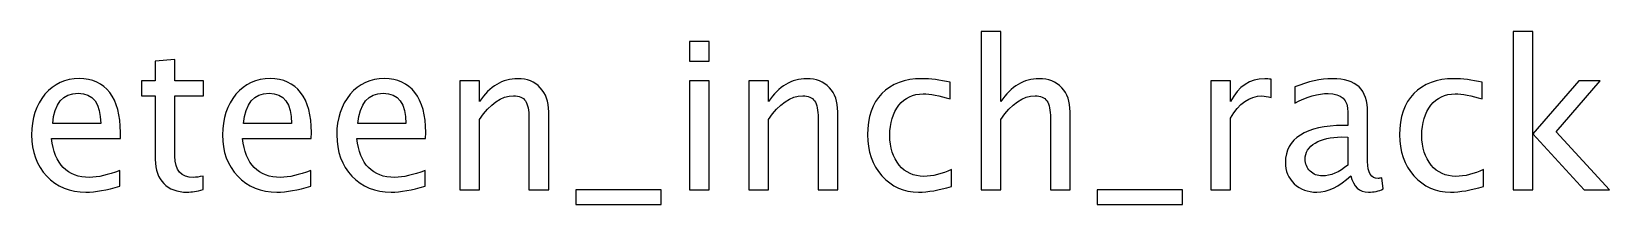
# Model space of a CAD drawing. Header units: centimetres. Extents: x -42 to 42, y -79 to 44.
# Drawn here: x -7.87 to 16.56, y 41.44 to 44.12 of the extents above; entities that cross this region are included whole.
import ezdxf

# ---------------------------------------------------------------- set-up
doc = ezdxf.new("R2010")
doc.units = ezdxf.units.CM
doc.header["$MEASUREMENT"] = 0
doc.layers.add('Layer 1', color=7, linetype='Continuous')

msp = doc.modelspace()

# ---------------------------------------------------------------- linework, layer by layer
at = {"layer": 'Layer 1'}
for points, knots in [([(6.82885, 41.67044), (6.82885, 41.67044), (6.82885, 44.11837), (6.82885, 44.11837), (6.82885, 44.11837), (6.82885, 44.11837), (7.13365, 44.11837), (7.13365, 44.11837), (7.13365, 44.11837), (7.13365, 44.11837), (7.13365, 43.03516), (7.13365, 43.03516), (7.13365, 43.03516), (7.29505, 43.27064), (7.49295, 43.38812), (7.72685, 43.38812), (7.72685, 43.38812), (7.87395, 43.38812), (7.9909, 43.34208), (8.07715, 43.24947), (8.07715, 43.24947), (8.16341, 43.1574), (8.2068, 43.03304), (8.2068, 42.87747), (8.2068, 42.87747), (8.2068, 42.87747), (8.2068, 41.67044), (8.2068, 41.67044), (8.2068, 41.67044), (8.2068, 41.67044), (7.902, 41.67044), (7.902, 41.67044), (7.902, 41.67044), (7.902, 41.67044), (7.902, 42.77799), (7.902, 42.77799), (7.902, 42.77799), (7.902, 42.90287), (7.88348, 42.99177), (7.84697, 43.04469), (7.84697, 43.04469), (7.80993, 43.09813), (7.74907, 43.12459), (7.66388, 43.12459), (7.66388, 43.12459), (7.47655, 43.12459), (7.29981, 43.00235), (7.13365, 42.75788), (7.13365, 42.75788), (7.13365, 42.75788), (7.13365, 41.67044), (7.13365, 41.67044), (7.13365, 41.67044), (7.13365, 41.67044), (6.82885, 41.67044), (6.82885, 41.67044)], [0, 0, 0, 0, 0.06666667, 0.06666667, 0.06666667, 0.06666667, 0.13333333, 0.13333333, 0.13333333, 0.13333333, 0.2, 0.2, 0.2, 0.2, 0.26666667, 0.26666667, 0.26666667, 0.26666667, 0.33333333, 0.33333333, 0.33333333, 0.33333333, 0.4, 0.4, 0.4, 0.4, 0.46666667, 0.46666667, 0.46666667, 0.46666667, 0.53333333, 0.53333333, 0.53333333, 0.53333333, 0.6, 0.6, 0.6, 0.6, 0.66666667, 0.66666667, 0.66666667, 0.66666667, 0.73333333, 0.73333333, 0.73333333, 0.73333333, 0.8, 0.8, 0.8, 0.8, 0.86666667, 0.86666667, 0.86666667, 0.86666667, 1, 1, 1, 1]), ([(15.06533, 41.67044), (15.06533, 41.67044), (15.06533, 44.11837), (15.06533, 44.11837), (15.06533, 44.11837), (15.06533, 44.11837), (15.37013, 44.11837), (15.37013, 44.11837), (15.37013, 44.11837), (15.37013, 44.11837), (15.37013, 42.53669), (15.37013, 42.53669), (15.37013, 42.53669), (15.37013, 42.53669), (16.08451, 43.35319), (16.08451, 43.35319), (16.08451, 43.35319), (16.08451, 43.35319), (16.41365, 43.35319), (16.41365, 43.35319), (16.41365, 43.35319), (16.41365, 43.35319), (15.73102, 42.56791), (15.73102, 42.56791), (15.73102, 42.56791), (15.73102, 42.56791), (16.55652, 41.67044), (16.55652, 41.67044), (16.55652, 41.67044), (16.55652, 41.67044), (16.16388, 41.67044), (16.16388, 41.67044), (16.16388, 41.67044), (16.16388, 41.67044), (15.37013, 42.53351), (15.37013, 42.53351), (15.37013, 42.53351), (15.37013, 42.53351), (15.37013, 41.67044), (15.37013, 41.67044), (15.37013, 41.67044), (15.37013, 41.67044), (15.06533, 41.67044), (15.06533, 41.67044)], [0, 0, 0, 0, 0.08333333, 0.08333333, 0.08333333, 0.08333333, 0.16666667, 0.16666667, 0.16666667, 0.16666667, 0.25, 0.25, 0.25, 0.25, 0.33333333, 0.33333333, 0.33333333, 0.33333333, 0.41666667, 0.41666667, 0.41666667, 0.41666667, 0.5, 0.5, 0.5, 0.5, 0.58333333, 0.58333333, 0.58333333, 0.58333333, 0.66666667, 0.66666667, 0.66666667, 0.66666667, 0.75, 0.75, 0.75, 0.75, 0.83333333, 0.83333333, 0.83333333, 0.83333333, 1, 1, 1, 1]), ([(2.31452, 43.66117), (2.31452, 43.66117), (2.31452, 43.96597), (2.31452, 43.96597), (2.31452, 43.96597), (2.31452, 43.96597), (2.61932, 43.96597), (2.61932, 43.96597), (2.61932, 43.96597), (2.61932, 43.96597), (2.61932, 43.66117), (2.61932, 43.66117), (2.61932, 43.66117), (2.61932, 43.66117), (2.31452, 43.66117), (2.31452, 43.66117)], [0, 0, 0, 0, 0.2, 0.2, 0.2, 0.2, 0.4, 0.4, 0.4, 0.4, 0.6, 0.6, 0.6, 0.6, 1, 1, 1, 1]), ([(-5.21657, 41.67097), (-5.31077, 41.64504), (-5.39279, 41.63234), (-5.46211, 41.63234), (-5.46211, 41.63234), (-5.61768, 41.63234), (-5.73886, 41.67679), (-5.82565, 41.76569), (-5.82565, 41.76569), (-5.91296, 41.85459), (-5.95635, 41.97789), (-5.95635, 42.13611), (-5.95635, 42.13611), (-5.95635, 42.13611), (-5.95635, 43.12459), (-5.95635, 43.12459), (-5.95635, 43.12459), (-5.95635, 43.12459), (-6.16696, 43.12459), (-6.16696, 43.12459), (-6.16696, 43.12459), (-6.16696, 43.12459), (-6.16696, 43.35319), (-6.16696, 43.35319), (-6.16696, 43.35319), (-6.16696, 43.35319), (-5.95635, 43.35319), (-5.95635, 43.35319), (-5.95635, 43.35319), (-5.95635, 43.35319), (-5.95635, 43.65746), (-5.95635, 43.65746), (-5.95635, 43.65746), (-5.95635, 43.65746), (-5.65155, 43.68657), (-5.65155, 43.68657), (-5.65155, 43.68657), (-5.65155, 43.68657), (-5.65155, 43.35319), (-5.65155, 43.35319), (-5.65155, 43.35319), (-5.65155, 43.35319), (-5.21022, 43.35319), (-5.21022, 43.35319), (-5.21022, 43.35319), (-5.21022, 43.35319), (-5.21022, 43.12459), (-5.21022, 43.12459), (-5.21022, 43.12459), (-5.21022, 43.12459), (-5.65155, 43.12459), (-5.65155, 43.12459), (-5.65155, 43.12459), (-5.65155, 43.12459), (-5.65155, 42.19114), (-5.65155, 42.19114), (-5.65155, 42.19114), (-5.65155, 41.97101), (-5.55577, 41.86094), (-5.36474, 41.86094), (-5.36474, 41.86094), (-5.324, 41.86094), (-5.27478, 41.86782), (-5.21657, 41.88105), (-5.21657, 41.88105), (-5.21657, 41.88105), (-5.21657, 41.67097), (-5.21657, 41.67097)], [0, 0, 0, 0, 0.05555556, 0.05555556, 0.05555556, 0.05555556, 0.11111111, 0.11111111, 0.11111111, 0.11111111, 0.16666667, 0.16666667, 0.16666667, 0.16666667, 0.22222222, 0.22222222, 0.22222222, 0.22222222, 0.27777778, 0.27777778, 0.27777778, 0.27777778, 0.33333333, 0.33333333, 0.33333333, 0.33333333, 0.38888889, 0.38888889, 0.38888889, 0.38888889, 0.44444444, 0.44444444, 0.44444444, 0.44444444, 0.5, 0.5, 0.5, 0.5, 0.55555556, 0.55555556, 0.55555556, 0.55555556, 0.61111111, 0.61111111, 0.61111111, 0.61111111, 0.66666667, 0.66666667, 0.66666667, 0.66666667, 0.72222222, 0.72222222, 0.72222222, 0.72222222, 0.77777778, 0.77777778, 0.77777778, 0.77777778, 0.83333333, 0.83333333, 0.83333333, 0.83333333, 0.88888889, 0.88888889, 0.88888889, 0.88888889, 1, 1, 1, 1]), ([(-6.50297, 41.72442), (-6.70776, 41.66303), (-6.88292, 41.63234), (-7.02897, 41.63234), (-7.02897, 41.63234), (-7.2782, 41.63234), (-7.48087, 41.71489), (-7.63698, 41.87946), (-7.63698, 41.87946), (-7.79308, 42.04403), (-7.8714, 42.25729), (-7.8714, 42.51975), (-7.8714, 42.51975), (-7.8714, 42.77428), (-7.80261, 42.9833), (-7.6645, 43.14682), (-7.6645, 43.14682), (-7.52638, 43.3098), (-7.34964, 43.39129), (-7.13427, 43.39129), (-7.13427, 43.39129), (-6.93054, 43.39129), (-6.77285, 43.31879), (-6.66172, 43.1738), (-6.66172, 43.1738), (-6.5506, 43.02881), (-6.49504, 42.82349), (-6.49504, 42.55732), (-6.49504, 42.55732), (-6.49504, 42.55732), (-6.49662, 42.46419), (-6.49662, 42.46419), (-6.49662, 42.46419), (-6.49662, 42.46419), (-7.56025, 42.46419), (-7.56025, 42.46419), (-7.56025, 42.46419), (-7.5158, 42.06202), (-7.31948, 41.86094), (-6.97182, 41.86094), (-6.97182, 41.86094), (-6.84429, 41.86094), (-6.68818, 41.89692), (-6.50297, 41.96889), (-6.50297, 41.96889), (-6.50297, 41.96889), (-6.50297, 41.72442), (-6.50297, 41.72442)], [0, 0, 0, 0, 0.07692308, 0.07692308, 0.07692308, 0.07692308, 0.15384615, 0.15384615, 0.15384615, 0.15384615, 0.23076923, 0.23076923, 0.23076923, 0.23076923, 0.30769231, 0.30769231, 0.30769231, 0.30769231, 0.38461538, 0.38461538, 0.38461538, 0.38461538, 0.46153846, 0.46153846, 0.46153846, 0.46153846, 0.53846154, 0.53846154, 0.53846154, 0.53846154, 0.61538462, 0.61538462, 0.61538462, 0.61538462, 0.69230769, 0.69230769, 0.69230769, 0.69230769, 0.76923077, 0.76923077, 0.76923077, 0.76923077, 0.84615385, 0.84615385, 0.84615385, 0.84615385, 1, 1, 1, 1]), ([(-3.54652, 41.72442), (-3.75131, 41.66303), (-3.92647, 41.63234), (-4.07252, 41.63234), (-4.07252, 41.63234), (-4.32175, 41.63234), (-4.52442, 41.71489), (-4.68053, 41.87946), (-4.68053, 41.87946), (-4.83663, 42.04403), (-4.91495, 42.25729), (-4.91495, 42.51975), (-4.91495, 42.51975), (-4.91495, 42.77428), (-4.84616, 42.9833), (-4.70805, 43.14682), (-4.70805, 43.14682), (-4.56993, 43.3098), (-4.39319, 43.39129), (-4.17782, 43.39129), (-4.17782, 43.39129), (-3.97409, 43.39129), (-3.8164, 43.31879), (-3.70527, 43.1738), (-3.70527, 43.1738), (-3.59415, 43.02881), (-3.53859, 42.82349), (-3.53859, 42.55732), (-3.53859, 42.55732), (-3.53859, 42.55732), (-3.54017, 42.46419), (-3.54017, 42.46419), (-3.54017, 42.46419), (-3.54017, 42.46419), (-4.6038, 42.46419), (-4.6038, 42.46419), (-4.6038, 42.46419), (-4.55935, 42.06202), (-4.36303, 41.86094), (-4.01537, 41.86094), (-4.01537, 41.86094), (-3.88784, 41.86094), (-3.73173, 41.89692), (-3.54652, 41.96889), (-3.54652, 41.96889), (-3.54652, 41.96889), (-3.54652, 41.72442), (-3.54652, 41.72442)], [0, 0, 0, 0, 0.07692308, 0.07692308, 0.07692308, 0.07692308, 0.15384615, 0.15384615, 0.15384615, 0.15384615, 0.23076923, 0.23076923, 0.23076923, 0.23076923, 0.30769231, 0.30769231, 0.30769231, 0.30769231, 0.38461538, 0.38461538, 0.38461538, 0.38461538, 0.46153846, 0.46153846, 0.46153846, 0.46153846, 0.53846154, 0.53846154, 0.53846154, 0.53846154, 0.61538462, 0.61538462, 0.61538462, 0.61538462, 0.69230769, 0.69230769, 0.69230769, 0.69230769, 0.76923077, 0.76923077, 0.76923077, 0.76923077, 0.84615385, 0.84615385, 0.84615385, 0.84615385, 1, 1, 1, 1]), ([(-1.77752, 41.72442), (-1.98231, 41.66303), (-2.15747, 41.63234), (-2.30352, 41.63234), (-2.30352, 41.63234), (-2.55275, 41.63234), (-2.75542, 41.71489), (-2.91153, 41.87946), (-2.91153, 41.87946), (-3.06763, 42.04403), (-3.14595, 42.25729), (-3.14595, 42.51975), (-3.14595, 42.51975), (-3.14595, 42.77428), (-3.07716, 42.9833), (-2.93905, 43.14682), (-2.93905, 43.14682), (-2.80093, 43.3098), (-2.62419, 43.39129), (-2.40882, 43.39129), (-2.40882, 43.39129), (-2.20509, 43.39129), (-2.0474, 43.31879), (-1.93627, 43.1738), (-1.93627, 43.1738), (-1.82515, 43.02881), (-1.76959, 42.82349), (-1.76959, 42.55732), (-1.76959, 42.55732), (-1.76959, 42.55732), (-1.77117, 42.46419), (-1.77117, 42.46419), (-1.77117, 42.46419), (-1.77117, 42.46419), (-2.8348, 42.46419), (-2.8348, 42.46419), (-2.8348, 42.46419), (-2.79035, 42.06202), (-2.59403, 41.86094), (-2.24637, 41.86094), (-2.24637, 41.86094), (-2.11884, 41.86094), (-1.96273, 41.89692), (-1.77752, 41.96889), (-1.77752, 41.96889), (-1.77752, 41.96889), (-1.77752, 41.72442), (-1.77752, 41.72442)], [0, 0, 0, 0, 0.07692308, 0.07692308, 0.07692308, 0.07692308, 0.15384615, 0.15384615, 0.15384615, 0.15384615, 0.23076923, 0.23076923, 0.23076923, 0.23076923, 0.30769231, 0.30769231, 0.30769231, 0.30769231, 0.38461538, 0.38461538, 0.38461538, 0.38461538, 0.46153846, 0.46153846, 0.46153846, 0.46153846, 0.53846154, 0.53846154, 0.53846154, 0.53846154, 0.61538462, 0.61538462, 0.61538462, 0.61538462, 0.69230769, 0.69230769, 0.69230769, 0.69230769, 0.76923077, 0.76923077, 0.76923077, 0.76923077, 0.84615385, 0.84615385, 0.84615385, 0.84615385, 1, 1, 1, 1]), ([(-1.2436, 41.67044), (-1.2436, 41.67044), (-1.2436, 43.35319), (-1.2436, 43.35319), (-1.2436, 43.35319), (-1.2436, 43.35319), (-0.9388, 43.35319), (-0.9388, 43.35319), (-0.9388, 43.35319), (-0.9388, 43.35319), (-0.9388, 43.03516), (-0.9388, 43.03516), (-0.9388, 43.03516), (-0.7774, 43.27064), (-0.5795, 43.38812), (-0.3456, 43.38812), (-0.3456, 43.38812), (-0.1985, 43.38812), (-0.08155, 43.34208), (0.0047, 43.24947), (0.0047, 43.24947), (0.09096, 43.1574), (0.13435, 43.03304), (0.13435, 42.87747), (0.13435, 42.87747), (0.13435, 42.87747), (0.13435, 41.67044), (0.13435, 41.67044), (0.13435, 41.67044), (0.13435, 41.67044), (-0.17045, 41.67044), (-0.17045, 41.67044), (-0.17045, 41.67044), (-0.17045, 41.67044), (-0.17045, 42.77799), (-0.17045, 42.77799), (-0.17045, 42.77799), (-0.17045, 42.90287), (-0.18897, 42.99177), (-0.22548, 43.04469), (-0.22548, 43.04469), (-0.26252, 43.09813), (-0.32338, 43.12459), (-0.40857, 43.12459), (-0.40857, 43.12459), (-0.5959, 43.12459), (-0.77264, 43.00235), (-0.9388, 42.75788), (-0.9388, 42.75788), (-0.9388, 42.75788), (-0.9388, 41.67044), (-0.9388, 41.67044), (-0.9388, 41.67044), (-0.9388, 41.67044), (-1.2436, 41.67044), (-1.2436, 41.67044)], [0, 0, 0, 0, 0.06666667, 0.06666667, 0.06666667, 0.06666667, 0.13333333, 0.13333333, 0.13333333, 0.13333333, 0.2, 0.2, 0.2, 0.2, 0.26666667, 0.26666667, 0.26666667, 0.26666667, 0.33333333, 0.33333333, 0.33333333, 0.33333333, 0.4, 0.4, 0.4, 0.4, 0.46666667, 0.46666667, 0.46666667, 0.46666667, 0.53333333, 0.53333333, 0.53333333, 0.53333333, 0.6, 0.6, 0.6, 0.6, 0.66666667, 0.66666667, 0.66666667, 0.66666667, 0.73333333, 0.73333333, 0.73333333, 0.73333333, 0.8, 0.8, 0.8, 0.8, 0.86666667, 0.86666667, 0.86666667, 0.86666667, 1, 1, 1, 1]), ([(2.31452, 41.67044), (2.31452, 41.67044), (2.31452, 43.35319), (2.31452, 43.35319), (2.31452, 43.35319), (2.31452, 43.35319), (2.61932, 43.35319), (2.61932, 43.35319), (2.61932, 43.35319), (2.61932, 43.35319), (2.61932, 41.67044), (2.61932, 41.67044), (2.61932, 41.67044), (2.61932, 41.67044), (2.31452, 41.67044), (2.31452, 41.67044)], [0, 0, 0, 0, 0.2, 0.2, 0.2, 0.2, 0.4, 0.4, 0.4, 0.4, 0.6, 0.6, 0.6, 0.6, 1, 1, 1, 1]), ([(3.2321, 41.67044), (3.2321, 41.67044), (3.2321, 43.35319), (3.2321, 43.35319), (3.2321, 43.35319), (3.2321, 43.35319), (3.5369, 43.35319), (3.5369, 43.35319), (3.5369, 43.35319), (3.5369, 43.35319), (3.5369, 43.03516), (3.5369, 43.03516), (3.5369, 43.03516), (3.6983, 43.27064), (3.8962, 43.38812), (4.1301, 43.38812), (4.1301, 43.38812), (4.2772, 43.38812), (4.39415, 43.34208), (4.4804, 43.24947), (4.4804, 43.24947), (4.56666, 43.1574), (4.61005, 43.03304), (4.61005, 42.87747), (4.61005, 42.87747), (4.61005, 42.87747), (4.61005, 41.67044), (4.61005, 41.67044), (4.61005, 41.67044), (4.61005, 41.67044), (4.30525, 41.67044), (4.30525, 41.67044), (4.30525, 41.67044), (4.30525, 41.67044), (4.30525, 42.77799), (4.30525, 42.77799), (4.30525, 42.77799), (4.30525, 42.90287), (4.28673, 42.99177), (4.25022, 43.04469), (4.25022, 43.04469), (4.21318, 43.09813), (4.15232, 43.12459), (4.06713, 43.12459), (4.06713, 43.12459), (3.8798, 43.12459), (3.70306, 43.00235), (3.5369, 42.75788), (3.5369, 42.75788), (3.5369, 42.75788), (3.5369, 41.67044), (3.5369, 41.67044), (3.5369, 41.67044), (3.5369, 41.67044), (3.2321, 41.67044), (3.2321, 41.67044)], [0, 0, 0, 0, 0.06666667, 0.06666667, 0.06666667, 0.06666667, 0.13333333, 0.13333333, 0.13333333, 0.13333333, 0.2, 0.2, 0.2, 0.2, 0.26666667, 0.26666667, 0.26666667, 0.26666667, 0.33333333, 0.33333333, 0.33333333, 0.33333333, 0.4, 0.4, 0.4, 0.4, 0.46666667, 0.46666667, 0.46666667, 0.46666667, 0.53333333, 0.53333333, 0.53333333, 0.53333333, 0.6, 0.6, 0.6, 0.6, 0.66666667, 0.66666667, 0.66666667, 0.66666667, 0.73333333, 0.73333333, 0.73333333, 0.73333333, 0.8, 0.8, 0.8, 0.8, 0.86666667, 0.86666667, 0.86666667, 0.86666667, 1, 1, 1, 1]), ([(6.37112, 41.72124), (6.17374, 41.66197), (6.00335, 41.63234), (5.85995, 41.63234), (5.85995, 41.63234), (5.6324, 41.63234), (5.44402, 41.71648), (5.29427, 41.88422), (5.29427, 41.88422), (5.14451, 42.0525), (5.06937, 42.26469), (5.06937, 42.52028), (5.06937, 42.52028), (5.06937, 42.79333), (5.14345, 43.00659), (5.29162, 43.15899), (5.29162, 43.15899), (5.43979, 43.31192), (5.64669, 43.38812), (5.91233, 43.38812), (5.91233, 43.38812), (6.04304, 43.38812), (6.19015, 43.37012), (6.35207, 43.33414), (6.35207, 43.33414), (6.35207, 43.33414), (6.35207, 43.07697), (6.35207, 43.07697), (6.35207, 43.07697), (6.18009, 43.12777), (6.03986, 43.15317), (5.93191, 43.15317), (5.93191, 43.15317), (5.77528, 43.15317), (5.64987, 43.09443), (5.5562, 42.97748), (5.5562, 42.97748), (5.46254, 42.86054), (5.41545, 42.70443), (5.41545, 42.5097), (5.41545, 42.5097), (5.41545, 42.32079), (5.46413, 42.16839), (5.56097, 42.05144), (5.56097, 42.05144), (5.6578, 41.93502), (5.78427, 41.87682), (5.94144, 41.87682), (5.94144, 41.87682), (6.08061, 41.87682), (6.22348, 41.9128), (6.37112, 41.98477), (6.37112, 41.98477), (6.37112, 41.98477), (6.37112, 41.72124), (6.37112, 41.72124)], [0, 0, 0, 0, 0.06666667, 0.06666667, 0.06666667, 0.06666667, 0.13333333, 0.13333333, 0.13333333, 0.13333333, 0.2, 0.2, 0.2, 0.2, 0.26666667, 0.26666667, 0.26666667, 0.26666667, 0.33333333, 0.33333333, 0.33333333, 0.33333333, 0.4, 0.4, 0.4, 0.4, 0.46666667, 0.46666667, 0.46666667, 0.46666667, 0.53333333, 0.53333333, 0.53333333, 0.53333333, 0.6, 0.6, 0.6, 0.6, 0.66666667, 0.66666667, 0.66666667, 0.66666667, 0.73333333, 0.73333333, 0.73333333, 0.73333333, 0.8, 0.8, 0.8, 0.8, 0.86666667, 0.86666667, 0.86666667, 0.86666667, 1, 1, 1, 1]), ([(10.38697, 41.67044), (10.38697, 41.67044), (10.38697, 43.35319), (10.38697, 43.35319), (10.38697, 43.35319), (10.38697, 43.35319), (10.69177, 43.35319), (10.69177, 43.35319), (10.69177, 43.35319), (10.69177, 43.35319), (10.69177, 43.03516), (10.69177, 43.03516), (10.69177, 43.03516), (10.81295, 43.27064), (10.98863, 43.38812), (11.21935, 43.38812), (11.21935, 43.38812), (11.25057, 43.38812), (11.28338, 43.38547), (11.31725, 43.38018), (11.31725, 43.38018), (11.31725, 43.38018), (11.31725, 43.09496), (11.31725, 43.09496), (11.31725, 43.09496), (11.26433, 43.11242), (11.21776, 43.12142), (11.17755, 43.12142), (11.17755, 43.12142), (10.98387, 43.12142), (10.82195, 43.00712), (10.69177, 42.77799), (10.69177, 42.77799), (10.69177, 42.77799), (10.69177, 41.67044), (10.69177, 41.67044), (10.69177, 41.67044), (10.69177, 41.67044), (10.38697, 41.67044), (10.38697, 41.67044)], [0, 0, 0, 0, 0.09090909, 0.09090909, 0.09090909, 0.09090909, 0.18181818, 0.18181818, 0.18181818, 0.18181818, 0.27272727, 0.27272727, 0.27272727, 0.27272727, 0.36363636, 0.36363636, 0.36363636, 0.36363636, 0.45454545, 0.45454545, 0.45454545, 0.45454545, 0.54545455, 0.54545455, 0.54545455, 0.54545455, 0.63636364, 0.63636364, 0.63636364, 0.63636364, 0.72727273, 0.72727273, 0.72727273, 0.72727273, 0.81818182, 0.81818182, 0.81818182, 0.81818182, 1, 1, 1, 1]), ([(12.55337, 41.88475), (12.37028, 41.71648), (12.19407, 41.63234), (12.02474, 41.63234), (12.02474, 41.63234), (11.88557, 41.63234), (11.76968, 41.67573), (11.67813, 41.76304), (11.67813, 41.76304), (11.58606, 41.85036), (11.54002, 41.96042), (11.54002, 42.09324), (11.54002, 42.09324), (11.54002, 42.27687), (11.61728, 42.41815), (11.7718, 42.51658), (11.7718, 42.51658), (11.92631, 42.615), (12.14803, 42.66422), (12.43696, 42.66422), (12.43696, 42.66422), (12.43696, 42.66422), (12.5084, 42.66422), (12.5084, 42.66422), (12.5084, 42.66422), (12.5084, 42.66422), (12.5084, 42.86689), (12.5084, 42.86689), (12.5084, 42.86689), (12.5084, 43.06215), (12.4068, 43.15952), (12.20307, 43.15952), (12.20307, 43.15952), (12.04537, 43.15952), (11.87287, 43.10977), (11.68607, 43.01029), (11.68607, 43.01029), (11.68607, 43.01029), (11.68607, 43.26112), (11.68607, 43.26112), (11.68607, 43.26112), (11.89139, 43.34578), (12.08506, 43.38812), (12.26657, 43.38812), (12.26657, 43.38812), (12.45336, 43.38812), (12.59147, 43.34578), (12.67985, 43.26059), (12.67985, 43.26059), (12.76875, 43.17539), (12.8132, 43.04416), (12.8132, 42.86689), (12.8132, 42.86689), (12.8132, 42.86689), (12.8132, 42.10647), (12.8132, 42.10647), (12.8132, 42.10647), (12.8132, 41.93238), (12.86664, 41.84507), (12.97406, 41.84507), (12.97406, 41.84507), (12.98729, 41.84507), (13.00687, 41.84718), (13.0328, 41.85142), (13.0328, 41.85142), (13.0328, 41.85142), (13.0545, 41.68208), (13.0545, 41.68208), (13.0545, 41.68208), (12.98517, 41.64874), (12.90897, 41.63234), (12.82537, 41.63234), (12.82537, 41.63234), (12.68302, 41.63234), (12.59253, 41.71648), (12.55337, 41.88475)], [0, 0, 0, 0, 0.05, 0.05, 0.05, 0.05, 0.1, 0.1, 0.1, 0.1, 0.15, 0.15, 0.15, 0.15, 0.2, 0.2, 0.2, 0.2, 0.25, 0.25, 0.25, 0.25, 0.3, 0.3, 0.3, 0.3, 0.35, 0.35, 0.35, 0.35, 0.4, 0.4, 0.4, 0.4, 0.45, 0.45, 0.45, 0.45, 0.5, 0.5, 0.5, 0.5, 0.55, 0.55, 0.55, 0.55, 0.6, 0.6, 0.6, 0.6, 0.65, 0.65, 0.65, 0.65, 0.7, 0.7, 0.7, 0.7, 0.75, 0.75, 0.75, 0.75, 0.8, 0.8, 0.8, 0.8, 0.85, 0.85, 0.85, 0.85, 0.9, 0.9, 0.9, 0.9, 1, 1, 1, 1]), ([(14.6076, 41.72124), (14.41022, 41.66197), (14.23983, 41.63234), (14.09643, 41.63234), (14.09643, 41.63234), (13.86888, 41.63234), (13.6805, 41.71648), (13.53075, 41.88422), (13.53075, 41.88422), (13.38099, 42.0525), (13.30585, 42.26469), (13.30585, 42.52028), (13.30585, 42.52028), (13.30585, 42.79333), (13.37993, 43.00659), (13.5281, 43.15899), (13.5281, 43.15899), (13.67627, 43.31192), (13.88317, 43.38812), (14.14881, 43.38812), (14.14881, 43.38812), (14.27952, 43.38812), (14.42663, 43.37012), (14.58855, 43.33414), (14.58855, 43.33414), (14.58855, 43.33414), (14.58855, 43.07697), (14.58855, 43.07697), (14.58855, 43.07697), (14.41657, 43.12777), (14.27634, 43.15317), (14.16839, 43.15317), (14.16839, 43.15317), (14.01176, 43.15317), (13.88635, 43.09443), (13.79268, 42.97748), (13.79268, 42.97748), (13.69902, 42.86054), (13.65193, 42.70443), (13.65193, 42.5097), (13.65193, 42.5097), (13.65193, 42.32079), (13.70061, 42.16839), (13.79745, 42.05144), (13.79745, 42.05144), (13.89428, 41.93502), (14.02075, 41.87682), (14.17792, 41.87682), (14.17792, 41.87682), (14.31709, 41.87682), (14.45996, 41.9128), (14.6076, 41.98477), (14.6076, 41.98477), (14.6076, 41.98477), (14.6076, 41.72124), (14.6076, 41.72124)], [0, 0, 0, 0, 0.06666667, 0.06666667, 0.06666667, 0.06666667, 0.13333333, 0.13333333, 0.13333333, 0.13333333, 0.2, 0.2, 0.2, 0.2, 0.26666667, 0.26666667, 0.26666667, 0.26666667, 0.33333333, 0.33333333, 0.33333333, 0.33333333, 0.4, 0.4, 0.4, 0.4, 0.46666667, 0.46666667, 0.46666667, 0.46666667, 0.53333333, 0.53333333, 0.53333333, 0.53333333, 0.6, 0.6, 0.6, 0.6, 0.66666667, 0.66666667, 0.66666667, 0.66666667, 0.73333333, 0.73333333, 0.73333333, 0.73333333, 0.8, 0.8, 0.8, 0.8, 0.86666667, 0.86666667, 0.86666667, 0.86666667, 1, 1, 1, 1]), ([(-7.54437, 42.69279), (-7.54437, 42.69279), (-6.80142, 42.69279), (-6.80142, 42.69279), (-6.80142, 42.69279), (-6.80142, 43.00606), (-6.91837, 43.16269), (-7.15173, 43.16269), (-7.15173, 43.16269), (-7.38668, 43.16269), (-7.51739, 43.00606), (-7.54437, 42.69279)], [0, 0, 0, 0, 0.25, 0.25, 0.25, 0.25, 0.5, 0.5, 0.5, 0.5, 1, 1, 1, 1]), ([(-4.58792, 42.69279), (-4.58792, 42.69279), (-3.84497, 42.69279), (-3.84497, 42.69279), (-3.84497, 42.69279), (-3.84497, 43.00606), (-3.96192, 43.16269), (-4.19528, 43.16269), (-4.19528, 43.16269), (-4.43023, 43.16269), (-4.56094, 43.00606), (-4.58792, 42.69279)], [0, 0, 0, 0, 0.25, 0.25, 0.25, 0.25, 0.5, 0.5, 0.5, 0.5, 1, 1, 1, 1]), ([(-2.81892, 42.69279), (-2.81892, 42.69279), (-2.07597, 42.69279), (-2.07597, 42.69279), (-2.07597, 42.69279), (-2.07597, 43.00606), (-2.19292, 43.16269), (-2.42628, 43.16269), (-2.42628, 43.16269), (-2.66123, 43.16269), (-2.79194, 43.00606), (-2.81892, 42.69279)], [0, 0, 0, 0, 0.25, 0.25, 0.25, 0.25, 0.5, 0.5, 0.5, 0.5, 1, 1, 1, 1]), ([(12.5084, 42.05091), (12.5084, 42.05091), (12.5084, 42.48324), (12.5084, 42.48324), (12.5084, 42.48324), (12.5084, 42.48324), (12.4105, 42.48642), (12.4105, 42.48642), (12.4105, 42.48642), (12.24117, 42.48642), (12.10464, 42.45519), (12.0004, 42.39275), (12.0004, 42.39275), (11.89668, 42.32978), (11.84482, 42.2467), (11.84482, 42.14299), (11.84482, 42.14299), (11.84482, 42.07049), (11.87075, 42.00911), (11.92208, 41.95884), (11.92208, 41.95884), (11.97394, 41.90857), (12.03691, 41.88317), (12.11152, 41.88317), (12.11152, 41.88317), (12.23852, 41.88317), (12.37081, 41.93926), (12.5084, 42.05091)], [0, 0, 0, 0, 0.125, 0.125, 0.125, 0.125, 0.25, 0.25, 0.25, 0.25, 0.375, 0.375, 0.375, 0.375, 0.5, 0.5, 0.5, 0.5, 0.625, 0.625, 0.625, 0.625, 0.75, 0.75, 0.75, 0.75, 1, 1, 1, 1]), ([(0.55557, 41.44184), (0.55557, 41.44184), (0.55557, 41.67044), (0.55557, 41.67044), (0.55557, 41.67044), (0.55557, 41.67044), (1.87637, 41.67044), (1.87637, 41.67044), (1.87637, 41.67044), (1.87637, 41.67044), (1.87637, 41.44184), (1.87637, 41.44184), (1.87637, 41.44184), (1.87637, 41.44184), (0.55557, 41.44184), (0.55557, 41.44184)], [0, 0, 0, 0, 0.2, 0.2, 0.2, 0.2, 0.4, 0.4, 0.4, 0.4, 0.6, 0.6, 0.6, 0.6, 1, 1, 1, 1]), ([(8.62802, 41.44184), (8.62802, 41.44184), (8.62802, 41.67044), (8.62802, 41.67044), (8.62802, 41.67044), (8.62802, 41.67044), (9.94882, 41.67044), (9.94882, 41.67044), (9.94882, 41.67044), (9.94882, 41.67044), (9.94882, 41.44184), (9.94882, 41.44184), (9.94882, 41.44184), (9.94882, 41.44184), (8.62802, 41.44184), (8.62802, 41.44184)], [0, 0, 0, 0, 0.2, 0.2, 0.2, 0.2, 0.4, 0.4, 0.4, 0.4, 0.6, 0.6, 0.6, 0.6, 1, 1, 1, 1])]:
    msp.add_open_spline(points, degree=3, knots=knots, dxfattribs=at)

doc.saveas('drawing.dxf')
